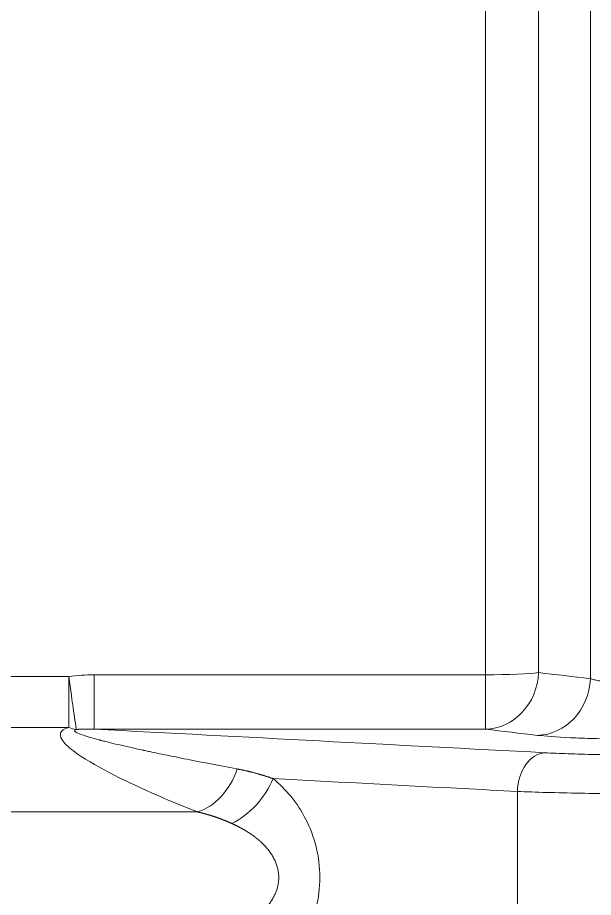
# Model space of a CAD drawing. Header units: millimetres. Extents: x 4664 to 8864, y -38 to 2932.
# Drawn here: x 8253.87 to 8266.8, y 2213.73 to 2233.5 of the extents above; entities that cross this region are included whole.
import ezdxf

# ---------------------------------------------------------------- set-up
doc = ezdxf.new("R2010")
doc.units = ezdxf.units.MM

msp = doc.modelspace()

# ---------------------------------------------------------------- linework, layer by layer
at = {"lineweight": 5}
for p, q in [((8266.737, 2218.648), (8266.737, 2274.057)), ((8264.377, 2271.134), (8264.377, 2217.514)), ((8265.572, 2270.722), (8265.572, 2218.785)), ((8255.019, 2218.698), (8253.321, 2218.698)), ((8255.019, 2218.698), (8255.019, 2217.553)), ((8264.377, 2218.735), (8255.587, 2218.735)), ((8255.587, 2218.735), (8255.587, 2217.514)), ((8253.321, 2217.553), (8255.019, 2217.553)), ((8255.587, 2217.514), (8264.377, 2217.514)), ((8257.907, 2215.653), (8228.514, 2215.653))]:
    msp.add_line(p, q, dxfattribs=at)
at = {"lineweight": 5, "extrusion": (0, 0, -1)}
for centre, major_axis, ratio, start_param, end_param in [((8255.019, 2218.78), (0.177, -1.294), 0.008558, 0.183781, 1.508308), ((8264.377, 2218.818), (-1.306, 0), 0.063553, 3.557424, 4.712389), ((8264.377, 2218.818), (-0.155, -1.297), 0.914527, 4.629402, 6.153446), ((8265.542, 2218.679), (-0.155, -1.297), 0.914458, 4.627819, 6.153496), ((8255.019, 2218.78), (0.351, -1.258), 0.593796, 0.229116, 0.439042), ((8265.711, 2216.114), (-0.046, -0.869), 0.706622, 1.533781, 3.067562), ((8257.907, 2216.88), (-0.485, -1.212), 0.71441, 4.642637, 5.772482), ((8258.684, 2216.402), (-0.828, -1.01), 0.611644, 4.247318, 5.353044)]:
    msp.add_ellipse(centre, major_axis=major_axis, ratio=ratio, start_param=start_param, end_param=end_param, dxfattribs=at)
at = {"lineweight": 5}
for points in [[(8255.587, 2218.735), (8255.397, 2218.735), (8255.207, 2218.723), (8255.019, 2218.698)], [(8266.737, 2218.648), (8266.348, 2218.694), (8265.96, 2218.739), (8265.572, 2218.785)], [(8255.587, 2217.514), (8258.962, 2217.337), (8262.336, 2217.161), (8265.711, 2216.984)], [(8264.377, 2217.514), (8264.765, 2217.468), (8265.154, 2217.422), (8265.542, 2217.375)], [(8265.095, 2216.114), (8265.095, 2214.825), (8265.095, 2213.536), (8265.095, 2212.247)]]:
    msp.add_open_spline(points, degree=3, dxfattribs=at)
for points, knots in [([(8269.073, 2218.555), (8269.025, 2218.55), (8268.974, 2218.545), (8268.871, 2218.538), (8268.818, 2218.534), (8268.71, 2218.528), (8268.654, 2218.525), (8268.542, 2218.521), (8268.486, 2218.519), (8268.371, 2218.517), (8268.314, 2218.516), (8268.199, 2218.515), (8268.141, 2218.515), (8268.027, 2218.516), (8267.97, 2218.516), (8267.885, 2218.518), (8267.857, 2218.519), (8267.816, 2218.52), (8267.795, 2218.521), (8267.771, 2218.522), (8267.759, 2218.522), (8267.753, 2218.523), (8267.75, 2218.523), (8267.748, 2218.523), (8267.748, 2218.523), (8267.747, 2218.523), (8267.747, 2218.523), (8267.693, 2218.525), (8267.64, 2218.528), (8267.534, 2218.534), (8267.482, 2218.537), (8267.38, 2218.545), (8267.331, 2218.549), (8267.258, 2218.556), (8267.234, 2218.559), (8267.199, 2218.562), (8267.182, 2218.564), (8267.162, 2218.567), (8267.152, 2218.568), (8267.147, 2218.569), (8267.145, 2218.569), (8267.143, 2218.569), (8267.143, 2218.569), (8267.143, 2218.569), (8267.142, 2218.569), (8267.142, 2218.569), (8267.142, 2218.569), (8267.142, 2218.569), (8267.102, 2218.574), (8267.063, 2218.579), (8266.988, 2218.591), (8266.952, 2218.597), (8266.883, 2218.61), (8266.85, 2218.617), (8266.79, 2218.632), (8266.762, 2218.64), (8266.737, 2218.648)], [0, 0, 0, 0, 0.0625, 0.0625, 0.125, 0.125, 0.1875, 0.1875, 0.25, 0.25, 0.3125, 0.3125, 0.375, 0.375, 0.4375, 0.4375, 0.46875, 0.46875, 0.484375, 0.492188, 0.496094, 0.498047, 0.499023, 0.499512, 0.499756, 0.499756, 0.5, 0.5, 0.5625, 0.5625, 0.625, 0.625, 0.6875, 0.6875, 0.71875, 0.71875, 0.734375, 0.742188, 0.746094, 0.748047, 0.749023, 0.749512, 0.749756, 0.749878, 0.749939, 0.749969, 0.749969, 0.75, 0.75, 0.8125, 0.8125, 0.875, 0.875, 0.9375, 0.9375, 1, 1, 1, 1]), ([(8255.019, 2217.553), (8254.912, 2217.523), (8254.854, 2217.476), (8254.82, 2217.383), (8254.835, 2217.335), (8254.913, 2217.197), (8255.012, 2217.109), (8255.345, 2216.855), (8255.628, 2216.694), (8256.524, 2216.228), (8257.2, 2215.936), (8257.907, 2215.653)], [0, 0, 0, 0, 0.0625, 0.0625, 0.125, 0.125, 0.25, 0.25, 0.5, 0.5, 1, 1, 1, 1]), ([(8258.805, 2216.619), (8258.582, 2216.661), (8258.371, 2216.701), (8257.972, 2216.778), (8257.784, 2216.815), (8257.43, 2216.886), (8257.265, 2216.919), (8257.033, 2216.967), (8256.959, 2216.983), (8256.851, 2217.006), (8256.798, 2217.017), (8256.739, 2217.03), (8256.709, 2217.036), (8256.695, 2217.039), (8256.687, 2217.041), (8256.684, 2217.042), (8256.682, 2217.042), (8256.681, 2217.042), (8256.681, 2217.042), (8256.68, 2217.042), (8256.68, 2217.042), (8256.68, 2217.042), (8256.68, 2217.042), (8256.68, 2217.042), (8256.68, 2217.042), (8256.68, 2217.042), (8256.476, 2217.087), (8256.293, 2217.128), (8256.051, 2217.185), (8255.975, 2217.204), (8255.869, 2217.23), (8255.818, 2217.243), (8255.762, 2217.257), (8255.735, 2217.264), (8255.722, 2217.268), (8255.715, 2217.269), (8255.712, 2217.27), (8255.71, 2217.271), (8255.709, 2217.271), (8255.709, 2217.271), (8255.709, 2217.271), (8255.709, 2217.271), (8255.709, 2217.271), (8255.709, 2217.271), (8255.709, 2217.271), (8255.709, 2217.271), (8255.709, 2217.271), (8255.709, 2217.271), (8255.589, 2217.303), (8255.489, 2217.331), (8255.327, 2217.383), (8255.265, 2217.406), (8255.179, 2217.446), (8255.155, 2217.462), (8255.145, 2217.49), (8255.159, 2217.5), (8255.191, 2217.508)], [0, 0, 0, 0, 0.125, 0.125, 0.25, 0.25, 0.375, 0.375, 0.4375, 0.4375, 0.46875, 0.484375, 0.492187, 0.496094, 0.498047, 0.499023, 0.499512, 0.499756, 0.499878, 0.499939, 0.499969, 0.499985, 0.499992, 0.499996, 0.499996, 0.5, 0.5, 0.625, 0.625, 0.6875, 0.6875, 0.71875, 0.734375, 0.742187, 0.746094, 0.748047, 0.749023, 0.749512, 0.749756, 0.749878, 0.749939, 0.749969, 0.749985, 0.749992, 0.749996, 0.749998, 0.749998, 0.75, 0.75, 0.8125, 0.8125, 0.875, 0.875, 0.9375, 0.9375, 1, 1, 1, 1]), ([(8255.191, 2217.508), (8255.194, 2217.508), (8255.201, 2217.508), (8255.21, 2217.509), (8255.22, 2217.509), (8255.231, 2217.51), (8255.241, 2217.51), (8255.251, 2217.511), (8255.261, 2217.511), (8255.272, 2217.512), (8255.282, 2217.512), (8255.293, 2217.512), (8255.303, 2217.513), (8255.314, 2217.513), (8255.325, 2217.514), (8255.336, 2217.514), (8255.347, 2217.514), (8255.358, 2217.514), (8255.37, 2217.515), (8255.381, 2217.515), (8255.392, 2217.515), (8255.404, 2217.515), (8255.415, 2217.515), (8255.427, 2217.515), (8255.439, 2217.515), (8255.451, 2217.516), (8255.463, 2217.516), (8255.475, 2217.516), (8255.487, 2217.516), (8255.499, 2217.515), (8255.511, 2217.515), (8255.524, 2217.515), (8255.536, 2217.515), (8255.549, 2217.515), (8255.561, 2217.515), (8255.574, 2217.515), (8255.583, 2217.514), (8255.587, 2217.514)], [0, 0, 0, 0, 0.024731, 0.049688, 0.07487, 0.100279, 0.125913, 0.151773, 0.177859, 0.204171, 0.230708, 0.257472, 0.284462, 0.311677, 0.339118, 0.366786, 0.394679, 0.422798, 0.451143, 0.479714, 0.508511, 0.537534, 0.566783, 0.596258, 0.625959, 0.655886, 0.686039, 0.716418, 0.747023, 0.777854, 0.808911, 0.840194, 0.871703, 0.903438, 0.9354, 0.967587, 1, 1, 1, 1]), ([(8265.542, 2217.375), (8265.714, 2217.355), (8265.968, 2217.337), (8266.45, 2217.315), (8266.624, 2217.308), (8266.995, 2217.298), (8267.195, 2217.294), (8267.804, 2217.285), (8268.239, 2217.283), (8268.864, 2217.289), (8269.071, 2217.292), (8269.461, 2217.301), (8269.646, 2217.306), (8269.821, 2217.312)], [0, 0, 0, 0, 0.25, 0.25, 0.375, 0.375, 0.5, 0.5, 0.75, 0.75, 0.875, 0.875, 1, 1, 1, 1]), ([(8265.711, 2216.984), (8265.873, 2216.975), (8266.049, 2216.968), (8266.426, 2216.954), (8266.63, 2216.949), (8267.051, 2216.94), (8267.268, 2216.936), (8267.714, 2216.931), (8267.945, 2216.93), (8268.626, 2216.93), (8269.084, 2216.935), (8269.922, 2216.953), (8270.311, 2216.967), (8270.636, 2216.984)], [0, 0, 0, 0, 0.125, 0.125, 0.25, 0.25, 0.375, 0.375, 0.5, 0.5, 0.75, 0.75, 1, 1, 1, 1]), ([(8259.608, 2216.402), (8259.608, 2216.402), (8259.601, 2216.404), (8259.588, 2216.409), (8259.567, 2216.416), (8259.547, 2216.423), (8259.527, 2216.43), (8259.507, 2216.437), (8259.487, 2216.443), (8259.466, 2216.45), (8259.446, 2216.457), (8259.426, 2216.463), (8259.406, 2216.469), (8259.385, 2216.476), (8259.365, 2216.482), (8259.345, 2216.488), (8259.324, 2216.494), (8259.304, 2216.5), (8259.283, 2216.506), (8259.263, 2216.512), (8259.243, 2216.518), (8259.222, 2216.523), (8259.202, 2216.529), (8259.181, 2216.534), (8259.16, 2216.54), (8259.14, 2216.545), (8259.119, 2216.55), (8259.098, 2216.555), (8259.078, 2216.561), (8259.057, 2216.566), (8259.036, 2216.57), (8259.015, 2216.575), (8258.994, 2216.58), (8258.974, 2216.585), (8258.953, 2216.589), (8258.932, 2216.594), (8258.911, 2216.598), (8258.89, 2216.603), (8258.868, 2216.607), (8258.847, 2216.611), (8258.826, 2216.615), (8258.812, 2216.618), (8258.805, 2216.619)], [0, 0, 0, 0, 0.000014, 0.025052, 0.050118, 0.075214, 0.100339, 0.125493, 0.150678, 0.175892, 0.201137, 0.226412, 0.251718, 0.277055, 0.302423, 0.327823, 0.353254, 0.378718, 0.404213, 0.429741, 0.455301, 0.480895, 0.506521, 0.532181, 0.557874, 0.583601, 0.609362, 0.635157, 0.660986, 0.68685, 0.712749, 0.738683, 0.764652, 0.790657, 0.816698, 0.842774, 0.868887, 0.895036, 0.921222, 0.947444, 0.973703, 1, 1, 1, 1]), ([(8259.608, 2211.959), (8259.895, 2212.195), (8260.152, 2212.496), (8260.54, 2213.258), (8260.659, 2213.715), (8260.658, 2214.653), (8260.538, 2215.106), (8260.249, 2215.674), (8260.135, 2215.846), (8259.887, 2216.15), (8259.751, 2216.284), (8259.608, 2216.402)], [0, 0, 0, 0, 0.25, 0.25, 0.5, 0.5, 0.75, 0.75, 0.875, 0.875, 1, 1, 1, 1]), ([(8265.095, 2216.114), (8264.685, 2216.136), (8264.275, 2216.157), (8262.446, 2216.253), (8261.027, 2216.327), (8259.608, 2216.402)], [0, 0, 0, 0, 0.224212, 0.224212, 1, 1, 1, 1]), ([(8271.252, 2216.114), (8270.847, 2216.097), (8270.36, 2216.084), (8269.574, 2216.07), (8269.299, 2216.067), (8268.738, 2216.062), (8268.456, 2216.061), (8267.888, 2216.061), (8267.6, 2216.062), (8267.042, 2216.067), (8266.771, 2216.07), (8266.244, 2216.079), (8265.989, 2216.085), (8265.518, 2216.098), (8265.298, 2216.106), (8265.095, 2216.114)], [0, 0, 0, 0, 0.25, 0.25, 0.375, 0.375, 0.5, 0.5, 0.625, 0.625, 0.75, 0.75, 0.875, 0.875, 1, 1, 1, 1]), ([(8257.907, 2215.653), (8257.91, 2215.653), (8257.916, 2215.651), (8257.925, 2215.649), (8257.934, 2215.647), (8257.943, 2215.645), (8257.952, 2215.643), (8257.961, 2215.641), (8257.97, 2215.639), (8257.979, 2215.637), (8257.989, 2215.634), (8257.998, 2215.632), (8258.007, 2215.63), (8258.017, 2215.627), (8258.026, 2215.625), (8258.036, 2215.623), (8258.045, 2215.62), (8258.055, 2215.618), (8258.064, 2215.615), (8258.074, 2215.613), (8258.084, 2215.61), (8258.094, 2215.607), (8258.103, 2215.605), (8258.113, 2215.602), (8258.123, 2215.599), (8258.133, 2215.596), (8258.143, 2215.593), (8258.153, 2215.59), (8258.163, 2215.587), (8258.173, 2215.584), (8258.184, 2215.581), (8258.194, 2215.578), (8258.204, 2215.575), (8258.214, 2215.572), (8258.225, 2215.568), (8258.235, 2215.565), (8258.246, 2215.562), (8258.256, 2215.558), (8258.267, 2215.555), (8258.277, 2215.551), (8258.288, 2215.548), (8258.298, 2215.544), (8258.309, 2215.541), (8258.319, 2215.537), (8258.33, 2215.534), (8258.34, 2215.53), (8258.352, 2215.526), (8258.363, 2215.522), (8258.374, 2215.518), (8258.386, 2215.514), (8258.398, 2215.509), (8258.41, 2215.505), (8258.422, 2215.5), (8258.435, 2215.495), (8258.448, 2215.49), (8258.461, 2215.485), (8258.474, 2215.48), (8258.488, 2215.475), (8258.501, 2215.47), (8258.515, 2215.464), (8258.53, 2215.458), (8258.544, 2215.452), (8258.559, 2215.446), (8258.574, 2215.44), (8258.589, 2215.434), (8258.604, 2215.427), (8258.62, 2215.421), (8258.636, 2215.414), (8258.652, 2215.407), (8258.668, 2215.4), (8258.679, 2215.395), (8258.684, 2215.392)], [0, 0, 0, 0, 0.011212, 0.02249, 0.033833, 0.045243, 0.056718, 0.06826, 0.079867, 0.091541, 0.103281, 0.115086, 0.126958, 0.138895, 0.150899, 0.162969, 0.175105, 0.187307, 0.199575, 0.211909, 0.224309, 0.236775, 0.249307, 0.261906, 0.274571, 0.287301, 0.300098, 0.312962, 0.325891, 0.338886, 0.351948, 0.365076, 0.37827, 0.39153, 0.404857, 0.41825, 0.431709, 0.445234, 0.458825, 0.472483, 0.486207, 0.499997, 0.513017, 0.526338, 0.539961, 0.553885, 0.568111, 0.582639, 0.597468, 0.612598, 0.62803, 0.643764, 0.659799, 0.676135, 0.692774, 0.709714, 0.726955, 0.744498, 0.762342, 0.780488, 0.798936, 0.817685, 0.836736, 0.856089, 0.875743, 0.895698, 0.915955, 0.936514, 0.957375, 0.978536, 1, 1, 1, 1]), ([(8258.684, 2215.392), (8258.687, 2215.391), (8258.692, 2215.389), (8258.699, 2215.386), (8258.706, 2215.382), (8258.713, 2215.379), (8258.72, 2215.376), (8258.728, 2215.372), (8258.735, 2215.369), (8258.742, 2215.366), (8258.749, 2215.362), (8258.756, 2215.359), (8258.763, 2215.356), (8258.77, 2215.352), (8258.777, 2215.349), (8258.784, 2215.345), (8258.791, 2215.342), (8258.798, 2215.339), (8258.805, 2215.335), (8258.811, 2215.332), (8258.818, 2215.328), (8258.825, 2215.325), (8258.832, 2215.321), (8258.838, 2215.318), (8258.845, 2215.314), (8258.852, 2215.311), (8258.858, 2215.307), (8258.865, 2215.304), (8258.872, 2215.3), (8258.878, 2215.297), (8258.885, 2215.293), (8258.891, 2215.29), (8258.898, 2215.286), (8258.904, 2215.283), (8258.911, 2215.279), (8258.917, 2215.276), (8258.924, 2215.272), (8258.93, 2215.268), (8258.936, 2215.265), (8258.943, 2215.261), (8258.949, 2215.258), (8258.955, 2215.254), (8258.961, 2215.25), (8258.968, 2215.247), (8258.974, 2215.243), (8258.98, 2215.239), (8258.986, 2215.236), (8258.992, 2215.232), (8258.998, 2215.228), (8259.004, 2215.225), (8259.01, 2215.221), (8259.016, 2215.217), (8259.022, 2215.214), (8259.028, 2215.21), (8259.034, 2215.206), (8259.04, 2215.203), (8259.046, 2215.199), (8259.052, 2215.195), (8259.057, 2215.191), (8259.063, 2215.188), (8259.069, 2215.184), (8259.075, 2215.18), (8259.08, 2215.176), (8259.086, 2215.172), (8259.092, 2215.169), (8259.097, 2215.165), (8259.103, 2215.161), (8259.109, 2215.157), (8259.114, 2215.153), (8259.12, 2215.15), (8259.125, 2215.146), (8259.131, 2215.142), (8259.136, 2215.138), (8259.142, 2215.134), (8259.147, 2215.131), (8259.152, 2215.127), (8259.158, 2215.123), (8259.163, 2215.119), (8259.168, 2215.115), (8259.173, 2215.111), (8259.179, 2215.107), (8259.184, 2215.103), (8259.189, 2215.1), (8259.194, 2215.096), (8259.199, 2215.092), (8259.204, 2215.088), (8259.21, 2215.084), (8259.215, 2215.08), (8259.22, 2215.076), (8259.225, 2215.072), (8259.23, 2215.068), (8259.235, 2215.064), (8259.239, 2215.06), (8259.244, 2215.056), (8259.249, 2215.053), (8259.254, 2215.049), (8259.259, 2215.045), (8259.264, 2215.041), (8259.268, 2215.037), (8259.273, 2215.033), (8259.278, 2215.029), (8259.283, 2215.025), (8259.287, 2215.021), (8259.292, 2215.017), (8259.296, 2215.013), (8259.301, 2215.009), (8259.306, 2215.005), (8259.31, 2215.001), (8259.315, 2214.997), (8259.319, 2214.993), (8259.323, 2214.989), (8259.328, 2214.985), (8259.332, 2214.981), (8259.337, 2214.977), (8259.341, 2214.973), (8259.345, 2214.969), (8259.35, 2214.965), (8259.354, 2214.961), (8259.358, 2214.957), (8259.362, 2214.953), (8259.392, 2214.924), (8259.443, 2214.871), (8259.512, 2214.788), (8259.571, 2214.704), (8259.621, 2214.619), (8259.663, 2214.533), (8259.695, 2214.446), (8259.718, 2214.358), (8259.732, 2214.27), (8259.735, 2214.211), (8259.735, 2214.155), (8259.733, 2214.102), (8259.721, 2214.022), (8259.703, 2213.943), (8259.677, 2213.865), (8259.643, 2213.786), (8259.603, 2213.709), (8259.555, 2213.632), (8259.499, 2213.557), (8259.436, 2213.483), (8259.388, 2213.433), (8259.358, 2213.404), (8259.349, 2213.396), (8259.34, 2213.388), (8259.331, 2213.38), (8259.322, 2213.371), (8259.313, 2213.363), (8259.304, 2213.355), (8259.295, 2213.347), (8259.285, 2213.339), (8259.275, 2213.33), (8259.266, 2213.322), (8259.256, 2213.314), (8259.246, 2213.306), (8259.236, 2213.298), (8259.226, 2213.29), (8259.216, 2213.282), (8259.205, 2213.274), (8259.195, 2213.266), (8259.184, 2213.258), (8259.173, 2213.25), (8259.163, 2213.242), (8259.152, 2213.234), (8259.141, 2213.226), (8259.129, 2213.218), (8259.118, 2213.21), (8259.107, 2213.203), (8259.095, 2213.195), (8259.084, 2213.187), (8259.072, 2213.179), (8259.06, 2213.172), (8259.048, 2213.164), (8259.036, 2213.156), (8259.024, 2213.149), (8259.012, 2213.141), (8258.999, 2213.134), (8258.987, 2213.126), (8258.974, 2213.118), (8258.962, 2213.111), (8258.949, 2213.104), (8258.936, 2213.096), (8258.923, 2213.089), (8258.91, 2213.081), (8258.896, 2213.074), (8258.883, 2213.067), (8258.87, 2213.06), (8258.856, 2213.052), (8258.842, 2213.045), (8258.828, 2213.038), (8258.815, 2213.031), (8258.801, 2213.024), (8258.786, 2213.017), (8258.772, 2213.01), (8258.758, 2213.003), (8258.743, 2212.996), (8258.729, 2212.989), (8258.714, 2212.983), (8258.699, 2212.976), (8258.689, 2212.971), (8258.684, 2212.969)], [0, 0, 0, 0, 0.002475, 0.004943, 0.007405, 0.00986, 0.012308, 0.014749, 0.017185, 0.019613, 0.022035, 0.02445, 0.026859, 0.029261, 0.031656, 0.034045, 0.036427, 0.038803, 0.041172, 0.043535, 0.045891, 0.04824, 0.050583, 0.052919, 0.055249, 0.057572, 0.059889, 0.062199, 0.064503, 0.0668, 0.069091, 0.071375, 0.073652, 0.075924, 0.078188, 0.080446, 0.082698, 0.084943, 0.087182, 0.089414, 0.09164, 0.09386, 0.096073, 0.098279, 0.100479, 0.102673, 0.10486, 0.107041, 0.109215, 0.111383, 0.113545, 0.1157, 0.117849, 0.119991, 0.122127, 0.124257, 0.12638, 0.128497, 0.130608, 0.132712, 0.13481, 0.136902, 0.138988, 0.141067, 0.143139, 0.145206, 0.147266, 0.14932, 0.151368, 0.153409, 0.155444, 0.157473, 0.159496, 0.161512, 0.163522, 0.165526, 0.167524, 0.169515, 0.171501, 0.17348, 0.175453, 0.17742, 0.17938, 0.181335, 0.183283, 0.185225, 0.187162, 0.189091, 0.191015, 0.192933, 0.194845, 0.19675, 0.19865, 0.200543, 0.202431, 0.204312, 0.206188, 0.208057, 0.20992, 0.211778, 0.213629, 0.215474, 0.217314, 0.219147, 0.220975, 0.222796, 0.224612, 0.226421, 0.228225, 0.230023, 0.231815, 0.233601, 0.235381, 0.237156, 0.238924, 0.240687, 0.242444, 0.244195, 0.24594, 0.24768, 0.249413, 0.282469, 0.313857, 0.343696, 0.372124, 0.399303, 0.425415, 0.450668, 0.47529, 0.499526, 0.499992, 0.521832, 0.543962, 0.566565, 0.589811, 0.613859, 0.638851, 0.664914, 0.69216, 0.720687, 0.750581, 0.754142, 0.757728, 0.761339, 0.764974, 0.768634, 0.772319, 0.776029, 0.779763, 0.783523, 0.787308, 0.791118, 0.794954, 0.798815, 0.802701, 0.806614, 0.810551, 0.814515, 0.818504, 0.82252, 0.826561, 0.830628, 0.834722, 0.838842, 0.842988, 0.84716, 0.851359, 0.855584, 0.859836, 0.864114, 0.868419, 0.872751, 0.877109, 0.881495, 0.885907, 0.890346, 0.894812, 0.899305, 0.903826, 0.908373, 0.912948, 0.91755, 0.922179, 0.926836, 0.93152, 0.936232, 0.940971, 0.945737, 0.950531, 0.955353, 0.960203, 0.96508, 0.969985, 0.974918, 0.979878, 0.984867, 0.989883, 0.994928, 1, 1, 1, 1])]:
    msp.add_open_spline(points, degree=3, knots=knots, dxfattribs=at)

doc.saveas('drawing.dxf')
